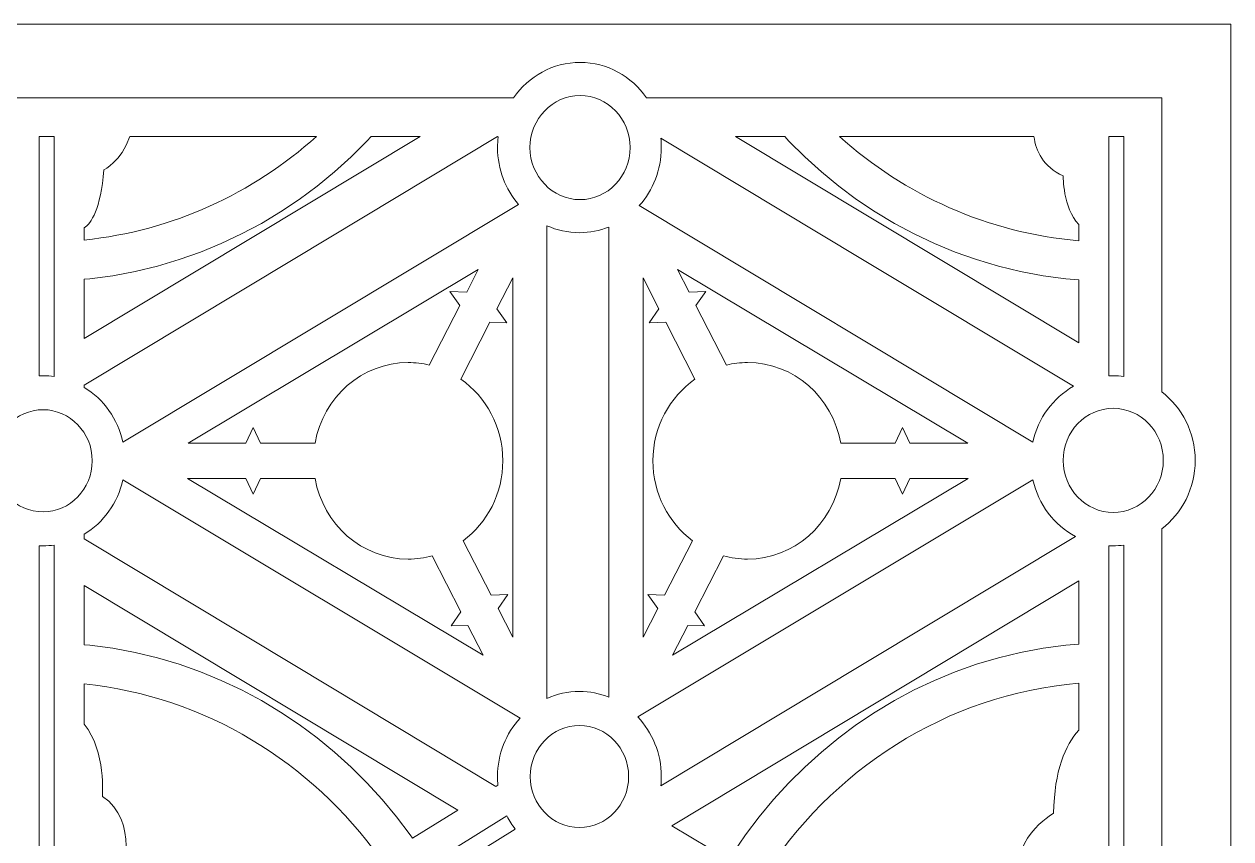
# Model space of a CAD drawing. Header units: centimetres. Extents: x 10.1 to 16.7, y -9.5 to 9.5.
# Drawn here: x 13.382 to 16.738, y 7.234 to 9.5 of the extents above; entities that cross this region are included whole.
import ezdxf

# ---------------------------------------------------------------- set-up
doc = ezdxf.new("R2010")
doc.units = ezdxf.units.CM
doc.header["$MEASUREMENT"] = 0
doc.layers.add('layer 1', color=7, linetype='Continuous')

msp = doc.modelspace()

# ---------------------------------------------------------------- linework, layer by layer
at = {"layer": 'layer 1', "color": 250, "lineweight": 9}
for points, knots in [([(10.14539, 9.49999), (10.14539, 9.49999), (16.7385, 9.49999), (16.7385, 9.49999), (16.7385, 9.49999), (16.7385, 9.49999), (16.7385, -9.50001), (16.7385, -9.50001), (16.7385, -9.50001), (16.7385, -9.50001), (10.14539, -9.50001), (10.14539, -9.50001), (10.14539, -9.50001), (10.14539, -9.50001), (10.14539, 9.49999), (10.14539, 9.49999)], [0, 0, 0, 0, 0.2, 0.2, 0.2, 0.2, 0.4, 0.4, 0.4, 0.4, 0.6, 0.6, 0.6, 0.6, 1, 1, 1, 1]), ([(14.74346, 9.29515), (14.78494, 9.35468), (14.85236, 9.39354), (14.92829, 9.39354), (14.92829, 9.39354), (15.00414, 9.39354), (15.07158, 9.35468), (15.11308, 9.29515)], [0, 0, 0, 0, 0.3333333, 0.3333333, 0.3333333, 0.3333333, 1, 1, 1, 1]), ([(15.06769, 9.15678), (15.06769, 9.07705), (15.00505, 9.01202), (14.92829, 9.01202), (14.92829, 9.01202), (14.85149, 9.01202), (14.78887, 9.07705), (14.78887, 9.15678), (14.78887, 9.15678), (14.78887, 9.23651), (14.85149, 9.30153), (14.92829, 9.30153), (14.92829, 9.30153), (15.00505, 9.30153), (15.06769, 9.23651), (15.06769, 9.15678)], [0, 0, 0, 0, 0.2, 0.2, 0.2, 0.2, 0.4, 0.4, 0.4, 0.4, 0.6, 0.6, 0.6, 0.6, 1, 1, 1, 1]), ([(15.11308, 9.29515), (15.11308, 9.29515), (16.54611, 9.29515), (16.54611, 9.29515), (16.54611, 9.29515), (16.54611, 9.29515), (16.54611, 8.47748), (16.54611, 8.47748)], [0, 0, 0, 0, 0.3333333, 0.3333333, 0.3333333, 0.3333333, 1, 1, 1, 1]), ([(13.42372, 8.52186), (13.42372, 8.52186), (13.42372, 9.18746), (13.42372, 9.18746), (13.42372, 9.18746), (13.42372, 9.18746), (13.46556, 9.18746), (13.46556, 9.18746), (13.46556, 9.18746), (13.46556, 9.18746), (13.46556, 8.51991), (13.46556, 8.51991)], [0, 0, 0, 0, 0.25, 0.25, 0.25, 0.25, 0.5, 0.5, 0.5, 0.5, 1, 1, 1, 1]), ([(14.34691, 9.18746), (14.34691, 9.18746), (14.33537, 9.17485), (14.33537, 9.17485), (14.33537, 9.17485), (14.33537, 9.17485), (14.29112, 9.13085), (14.29112, 9.13085), (14.29112, 9.13085), (14.29112, 9.13085), (14.24483, 9.0891), (14.24483, 9.0891), (14.24483, 9.0891), (14.24483, 9.0891), (14.1967, 9.04963), (14.1967, 9.04963), (14.1967, 9.04963), (14.1967, 9.04963), (14.14673, 9.01256), (14.14673, 9.01256), (14.14673, 9.01256), (14.14673, 9.01256), (14.09502, 8.97795), (14.09502, 8.97795), (14.09502, 8.97795), (14.09502, 8.97795), (14.04165, 8.94591), (14.04165, 8.94591), (14.04165, 8.94591), (14.04165, 8.94591), (13.98665, 8.91651), (13.98665, 8.91651), (13.98665, 8.91651), (13.98665, 8.91651), (13.93019, 8.88982), (13.93019, 8.88982), (13.93019, 8.88982), (13.93019, 8.88982), (13.87232, 8.86598), (13.87232, 8.86598), (13.87232, 8.86598), (13.87232, 8.86598), (13.81308, 8.84502), (13.81308, 8.84502), (13.81308, 8.84502), (13.81308, 8.84502), (13.75259, 8.82704), (13.75259, 8.82704), (13.75259, 8.82704), (13.75259, 8.82704), (13.69095, 8.81216), (13.69095, 8.81216), (13.69095, 8.81216), (13.69095, 8.81216), (13.6282, 8.80042), (13.6282, 8.80042), (13.6282, 8.80042), (13.6282, 8.80042), (13.56448, 8.79196), (13.56448, 8.79196), (13.56448, 8.79196), (13.56448, 8.79196), (13.54924, 8.79073), (13.54924, 8.79073), (13.54924, 8.79073), (13.54924, 8.79073), (13.54924, 8.62551), (13.54924, 8.62551), (13.54924, 8.62551), (13.54924, 8.62551), (14.48362, 9.18746), (14.48362, 9.18746), (14.48362, 9.18746), (14.48362, 9.18746), (14.34691, 9.18746), (14.34691, 9.18746)], [0, 0, 0, 0, 0.05, 0.05, 0.05, 0.05, 0.1, 0.1, 0.1, 0.1, 0.15, 0.15, 0.15, 0.15, 0.2, 0.2, 0.2, 0.2, 0.25, 0.25, 0.25, 0.25, 0.3, 0.3, 0.3, 0.3, 0.35, 0.35, 0.35, 0.35, 0.4, 0.4, 0.4, 0.4, 0.45, 0.45, 0.45, 0.45, 0.5, 0.5, 0.5, 0.5, 0.55, 0.55, 0.55, 0.55, 0.6, 0.6, 0.6, 0.6, 0.65, 0.65, 0.65, 0.65, 0.7, 0.7, 0.7, 0.7, 0.75, 0.75, 0.75, 0.75, 0.8, 0.8, 0.8, 0.8, 0.85, 0.85, 0.85, 0.85, 0.9, 0.9, 0.9, 0.9, 1, 1, 1, 1]), ([(13.54924, 8.93321), (13.56803, 8.94633), (13.59465, 8.98449), (13.60365, 9.09495), (13.60365, 9.09495), (13.60365, 9.09495), (13.65142, 9.11735), (13.67594, 9.18746)], [0, 0, 0, 0, 0.3333333, 0.3333333, 0.3333333, 0.3333333, 1, 1, 1, 1]), ([(14.70047, 9.18584), (14.70047, 9.18584), (14.69836, 9.18726), (14.69836, 9.18726), (14.69836, 9.18726), (14.69836, 9.18726), (14.13529, 8.84859), (14.13529, 8.84859), (14.13529, 8.84859), (14.13529, 8.84859), (13.54924, 8.49614), (13.54924, 8.49614), (13.54924, 8.49614), (13.54924, 8.49614), (13.54924, 8.48975), (13.54924, 8.48975)], [0, 0, 0, 0, 0.2, 0.2, 0.2, 0.2, 0.4, 0.4, 0.4, 0.4, 0.6, 0.6, 0.6, 0.6, 1, 1, 1, 1]), ([(14.75712, 8.99867), (14.72085, 9.0406), (14.69873, 9.09596), (14.69873, 9.15652), (14.69873, 9.15652), (14.69873, 9.16645), (14.69931, 9.17624), (14.70047, 9.18584)], [0, 0, 0, 0, 0.3333333, 0.3333333, 0.3333333, 0.3333333, 1, 1, 1, 1]), ([(15.15278, 9.18314), (15.15373, 9.1744), (15.15424, 9.16553), (15.15424, 9.15652), (15.15424, 9.15652), (15.15424, 9.0943), (15.13091, 9.03757), (15.09283, 8.99527)], [0, 0, 0, 0, 0.3333333, 0.3333333, 0.3333333, 0.3333333, 1, 1, 1, 1]), ([(16.30041, 8.49292), (16.30041, 8.49292), (15.70902, 8.84859), (15.70902, 8.84859), (15.70902, 8.84859), (15.70902, 8.84859), (15.15278, 9.18314), (15.15278, 9.18314)], [0, 0, 0, 0, 0.3333333, 0.3333333, 0.3333333, 0.3333333, 1, 1, 1, 1]), ([(16.31534, 8.78912), (16.31534, 8.78912), (16.27982, 8.79196), (16.27982, 8.79196), (16.27982, 8.79196), (16.27982, 8.79196), (16.21611, 8.80042), (16.21611, 8.80042), (16.21611, 8.80042), (16.21611, 8.80042), (16.15338, 8.81216), (16.15338, 8.81216), (16.15338, 8.81216), (16.15338, 8.81216), (16.09171, 8.82704), (16.09171, 8.82704), (16.09171, 8.82704), (16.09171, 8.82704), (16.03123, 8.84502), (16.03123, 8.84502), (16.03123, 8.84502), (16.03123, 8.84502), (15.97199, 8.86598), (15.97199, 8.86598), (15.97199, 8.86598), (15.97199, 8.86598), (15.91412, 8.88982), (15.91412, 8.88982), (15.91412, 8.88982), (15.91412, 8.88982), (15.85766, 8.91651), (15.85766, 8.91651), (15.85766, 8.91651), (15.85766, 8.91651), (15.80265, 8.94591), (15.80265, 8.94591), (15.80265, 8.94591), (15.80265, 8.94591), (15.74928, 8.97795), (15.74928, 8.97795), (15.74928, 8.97795), (15.74928, 8.97795), (15.69758, 9.01256), (15.69758, 9.01256), (15.69758, 9.01256), (15.69758, 9.01256), (15.64761, 9.04963), (15.64761, 9.04963), (15.64761, 9.04963), (15.64761, 9.04963), (15.59947, 9.0891), (15.59947, 9.0891), (15.59947, 9.0891), (15.59947, 9.0891), (15.55319, 9.13085), (15.55319, 9.13085), (15.55319, 9.13085), (15.55319, 9.13085), (15.50893, 9.17485), (15.50893, 9.17485), (15.50893, 9.17485), (15.50893, 9.17485), (15.4974, 9.18746), (15.4974, 9.18746), (15.4974, 9.18746), (15.4974, 9.18746), (15.36069, 9.18746), (15.36069, 9.18746), (15.36069, 9.18746), (15.36069, 9.18746), (16.31534, 8.61331), (16.31534, 8.61331), (16.31534, 8.61331), (16.31534, 8.61331), (16.31534, 8.78912), (16.31534, 8.78912)], [0, 0, 0, 0, 0.05, 0.05, 0.05, 0.05, 0.1, 0.1, 0.1, 0.1, 0.15, 0.15, 0.15, 0.15, 0.2, 0.2, 0.2, 0.2, 0.25, 0.25, 0.25, 0.25, 0.3, 0.3, 0.3, 0.3, 0.35, 0.35, 0.35, 0.35, 0.4, 0.4, 0.4, 0.4, 0.45, 0.45, 0.45, 0.45, 0.5, 0.5, 0.5, 0.5, 0.55, 0.55, 0.55, 0.55, 0.6, 0.6, 0.6, 0.6, 0.65, 0.65, 0.65, 0.65, 0.7, 0.7, 0.7, 0.7, 0.75, 0.75, 0.75, 0.75, 0.8, 0.8, 0.8, 0.8, 0.85, 0.85, 0.85, 0.85, 0.9, 0.9, 0.9, 0.9, 1, 1, 1, 1]), ([(16.19072, 9.18746), (16.19603, 9.14712), (16.21642, 9.10398), (16.27217, 9.07789), (16.27217, 9.07789), (16.27217, 9.07789), (16.27083, 8.98957), (16.31534, 8.94253)], [0, 0, 0, 0, 0.3333333, 0.3333333, 0.3333333, 0.3333333, 1, 1, 1, 1]), ([(16.39905, 8.52186), (16.39905, 8.52186), (16.39905, 9.18746), (16.39905, 9.18746), (16.39905, 9.18746), (16.39905, 9.18746), (16.44089, 9.18746), (16.44089, 9.18746), (16.44089, 9.18746), (16.44089, 9.18746), (16.44089, 8.51991), (16.44089, 8.51991)], [0, 0, 0, 0, 0.25, 0.25, 0.25, 0.25, 0.5, 0.5, 0.5, 0.5, 1, 1, 1, 1]), ([(15.00825, 8.93583), (14.98283, 8.92563), (14.95528, 8.92002), (14.92648, 8.92002), (14.92648, 8.92002), (14.89437, 8.92002), (14.86377, 8.92699), (14.83605, 8.93952)], [0, 0, 0, 0, 0.3333333, 0.3333333, 0.3333333, 0.3333333, 1, 1, 1, 1]), ([(13.83779, 8.33492), (13.83779, 8.33492), (14.64524, 8.81798), (14.64524, 8.81798), (14.64524, 8.81798), (14.64524, 8.81798), (14.61296, 8.75504), (14.61296, 8.75504), (14.61296, 8.75504), (14.61296, 8.75504), (14.5664, 8.75661), (14.5664, 8.75661), (14.5664, 8.75661), (14.5664, 8.75661), (14.59371, 8.71739), (14.59371, 8.71739), (14.59371, 8.71739), (14.59371, 8.71739), (14.50892, 8.55204), (14.50892, 8.55204)], [0, 0, 0, 0, 0.1666667, 0.1666667, 0.1666667, 0.1666667, 0.3333333, 0.3333333, 0.3333333, 0.3333333, 0.5, 0.5, 0.5, 0.5, 0.6666667, 0.6666667, 0.6666667, 0.6666667, 1, 1, 1, 1]), ([(14.59643, 8.51261), (14.59643, 8.51261), (14.67763, 8.67099), (14.67763, 8.67099), (14.67763, 8.67099), (14.67763, 8.67099), (14.7242, 8.6694), (14.7242, 8.6694), (14.7242, 8.6694), (14.7242, 8.6694), (14.69692, 8.70864), (14.69692, 8.70864), (14.69692, 8.70864), (14.69692, 8.70864), (14.74095, 8.79456), (14.74095, 8.79456)], [0, 0, 0, 0, 0.2, 0.2, 0.2, 0.2, 0.4, 0.4, 0.4, 0.4, 0.6, 0.6, 0.6, 0.6, 1, 1, 1, 1]), ([(14.74095, 8.79456), (14.74095, 8.79456), (14.74095, 7.79483), (14.74095, 7.79483), (14.74095, 7.79483), (14.74095, 7.79483), (14.70019, 7.87442), (14.70019, 7.87442), (14.70019, 7.87442), (14.70019, 7.87442), (14.72746, 7.91366), (14.72746, 7.91366), (14.72746, 7.91366), (14.72746, 7.91366), (14.68087, 7.91207), (14.68087, 7.91207), (14.68087, 7.91207), (14.68087, 7.91207), (14.60331, 8.06343), (14.60331, 8.06343)], [0, 0, 0, 0, 0.1666667, 0.1666667, 0.1666667, 0.1666667, 0.3333333, 0.3333333, 0.3333333, 0.3333333, 0.5, 0.5, 0.5, 0.5, 0.6666667, 0.6666667, 0.6666667, 0.6666667, 1, 1, 1, 1]), ([(15.10335, 8.79456), (15.10335, 8.79456), (15.10335, 7.79483), (15.10335, 7.79483), (15.10335, 7.79483), (15.10335, 7.79483), (15.14414, 7.87442), (15.14414, 7.87442), (15.14414, 7.87442), (15.14414, 7.87442), (15.11684, 7.91366), (15.11684, 7.91366), (15.11684, 7.91366), (15.11684, 7.91366), (15.16344, 7.91207), (15.16344, 7.91207), (15.16344, 7.91207), (15.16344, 7.91207), (15.24102, 8.06343), (15.24102, 8.06343)], [0, 0, 0, 0, 0.1666667, 0.1666667, 0.1666667, 0.1666667, 0.3333333, 0.3333333, 0.3333333, 0.3333333, 0.5, 0.5, 0.5, 0.5, 0.6666667, 0.6666667, 0.6666667, 0.6666667, 1, 1, 1, 1]), ([(15.24788, 8.51261), (15.24788, 8.51261), (15.1667, 8.67099), (15.1667, 8.67099), (15.1667, 8.67099), (15.1667, 8.67099), (15.12011, 8.6694), (15.12011, 8.6694), (15.12011, 8.6694), (15.12011, 8.6694), (15.14738, 8.70864), (15.14738, 8.70864), (15.14738, 8.70864), (15.14738, 8.70864), (15.10335, 8.79456), (15.10335, 8.79456)], [0, 0, 0, 0, 0.2, 0.2, 0.2, 0.2, 0.4, 0.4, 0.4, 0.4, 0.6, 0.6, 0.6, 0.6, 1, 1, 1, 1]), ([(16.00651, 8.33492), (16.00651, 8.33492), (15.19907, 8.81798), (15.19907, 8.81798), (15.19907, 8.81798), (15.19907, 8.81798), (15.23135, 8.75504), (15.23135, 8.75504), (15.23135, 8.75504), (15.23135, 8.75504), (15.27791, 8.75661), (15.27791, 8.75661), (15.27791, 8.75661), (15.27791, 8.75661), (15.25063, 8.71739), (15.25063, 8.71739), (15.25063, 8.71739), (15.25063, 8.71739), (15.33538, 8.55204), (15.33538, 8.55204)], [0, 0, 0, 0, 0.1666667, 0.1666667, 0.1666667, 0.1666667, 0.3333333, 0.3333333, 0.3333333, 0.3333333, 0.5, 0.5, 0.5, 0.5, 0.6666667, 0.6666667, 0.6666667, 0.6666667, 1, 1, 1, 1]), ([(14.50892, 8.55204), (14.48997, 8.55655), (14.47029, 8.55894), (14.4501, 8.55894), (14.4501, 8.55894), (14.32132, 8.55894), (14.21362, 8.46207), (14.19113, 8.33492)], [0, 0, 0, 0, 0.3333333, 0.3333333, 0.3333333, 0.3333333, 1, 1, 1, 1]), ([(15.33538, 8.55204), (15.35433, 8.55655), (15.37402, 8.55894), (15.39421, 8.55894), (15.39421, 8.55894), (15.52299, 8.55894), (15.63068, 8.46207), (15.65318, 8.33492)], [0, 0, 0, 0, 0.3333333, 0.3333333, 0.3333333, 0.3333333, 1, 1, 1, 1]), ([(13.46556, 8.51991), (13.45538, 8.52136), (13.44503, 8.52213), (13.43449, 8.52213), (13.43449, 8.52213), (13.43086, 8.52213), (13.42726, 8.52203), (13.42372, 8.52186)], [0, 0, 0, 0, 0.3333333, 0.3333333, 0.3333333, 0.3333333, 1, 1, 1, 1]), ([(14.60331, 8.06343), (14.66987, 8.11313), (14.71338, 8.19423), (14.71338, 8.28556), (14.71338, 8.28556), (14.71338, 8.37997), (14.66689, 8.46346), (14.59643, 8.51261)], [0, 0, 0, 0, 0.3333333, 0.3333333, 0.3333333, 0.3333333, 1, 1, 1, 1]), ([(15.24102, 8.06343), (15.17443, 8.11313), (15.13093, 8.19423), (15.13093, 8.28556), (15.13093, 8.28556), (15.13093, 8.37997), (15.17744, 8.46346), (15.24788, 8.51261)], [0, 0, 0, 0, 0.3333333, 0.3333333, 0.3333333, 0.3333333, 1, 1, 1, 1]), ([(16.44089, 8.51991), (16.43074, 8.52136), (16.42036, 8.52213), (16.40984, 8.52213), (16.40984, 8.52213), (16.40622, 8.52213), (16.40262, 8.52203), (16.39905, 8.52186)], [0, 0, 0, 0, 0.3333333, 0.3333333, 0.3333333, 0.3333333, 1, 1, 1, 1]), ([(16.54611, 8.47748), (16.60252, 8.4343), (16.63924, 8.36488), (16.63924, 8.28682), (16.63924, 8.28682), (16.63924, 8.20876), (16.60252, 8.13933), (16.54611, 8.09615)], [0, 0, 0, 0, 0.3333333, 0.3333333, 0.3333333, 0.3333333, 1, 1, 1, 1]), ([(13.57128, 8.28562), (13.57128, 8.20738), (13.50982, 8.14358), (13.43449, 8.14358), (13.43449, 8.14358), (13.35913, 8.14358), (13.29769, 8.20738), (13.29769, 8.28562), (13.29769, 8.28562), (13.29769, 8.36386), (13.35913, 8.42768), (13.43449, 8.42768), (13.43449, 8.42768), (13.50982, 8.42768), (13.57128, 8.36386), (13.57128, 8.28562)], [0, 0, 0, 0, 0.2, 0.2, 0.2, 0.2, 0.4, 0.4, 0.4, 0.4, 0.6, 0.6, 0.6, 0.6, 1, 1, 1, 1]), ([(16.55063, 8.28682), (16.55063, 8.20709), (16.48802, 8.14207), (16.41122, 8.14207), (16.41122, 8.14207), (16.33443, 8.14207), (16.27181, 8.20709), (16.27181, 8.28682), (16.27181, 8.28682), (16.27181, 8.36654), (16.33443, 8.43158), (16.41122, 8.43158), (16.41122, 8.43158), (16.48802, 8.43158), (16.55063, 8.36654), (16.55063, 8.28682)], [0, 0, 0, 0, 0.2, 0.2, 0.2, 0.2, 0.4, 0.4, 0.4, 0.4, 0.6, 0.6, 0.6, 0.6, 1, 1, 1, 1]), ([(14.19113, 8.33492), (14.19113, 8.33492), (14.03968, 8.33492), (14.03968, 8.33492), (14.03968, 8.33492), (14.03968, 8.33492), (14.01916, 8.37836), (14.01916, 8.37836), (14.01916, 8.37836), (14.01916, 8.37836), (13.99866, 8.33492), (13.99866, 8.33492), (13.99866, 8.33492), (13.99866, 8.33492), (13.83779, 8.33492), (13.83779, 8.33492)], [0, 0, 0, 0, 0.2, 0.2, 0.2, 0.2, 0.4, 0.4, 0.4, 0.4, 0.6, 0.6, 0.6, 0.6, 1, 1, 1, 1]), ([(15.65318, 8.33492), (15.65318, 8.33492), (15.80462, 8.33492), (15.80462, 8.33492), (15.80462, 8.33492), (15.80462, 8.33492), (15.82515, 8.37836), (15.82515, 8.37836), (15.82515, 8.37836), (15.82515, 8.37836), (15.84567, 8.33492), (15.84567, 8.33492), (15.84567, 8.33492), (15.84567, 8.33492), (16.00651, 8.33492), (16.00651, 8.33492)], [0, 0, 0, 0, 0.2, 0.2, 0.2, 0.2, 0.4, 0.4, 0.4, 0.4, 0.6, 0.6, 0.6, 0.6, 1, 1, 1, 1]), ([(14.65882, 7.74491), (14.65882, 7.74491), (13.83616, 8.23618), (13.83616, 8.23618), (13.83616, 8.23618), (13.83616, 8.23618), (13.99866, 8.23618), (13.99866, 8.23618), (13.99866, 8.23618), (13.99866, 8.23618), (14.01916, 8.19274), (14.01916, 8.19274), (14.01916, 8.19274), (14.01916, 8.19274), (14.03968, 8.23618), (14.03968, 8.23618), (14.03968, 8.23618), (14.03968, 8.23618), (14.19113, 8.23618), (14.19113, 8.23618)], [0, 0, 0, 0, 0.1666667, 0.1666667, 0.1666667, 0.1666667, 0.3333333, 0.3333333, 0.3333333, 0.3333333, 0.5, 0.5, 0.5, 0.5, 0.6666667, 0.6666667, 0.6666667, 0.6666667, 1, 1, 1, 1]), ([(14.19113, 8.23618), (14.21362, 8.10903), (14.32132, 8.01216), (14.4501, 8.01216), (14.4501, 8.01216), (14.47327, 8.01216), (14.49576, 8.01531), (14.51719, 8.02121)], [0, 0, 0, 0, 0.3333333, 0.3333333, 0.3333333, 0.3333333, 1, 1, 1, 1]), ([(15.18548, 7.74491), (15.18548, 7.74491), (16.00818, 8.23618), (16.00818, 8.23618), (16.00818, 8.23618), (16.00818, 8.23618), (15.84567, 8.23618), (15.84567, 8.23618), (15.84567, 8.23618), (15.84567, 8.23618), (15.82515, 8.19274), (15.82515, 8.19274), (15.82515, 8.19274), (15.82515, 8.19274), (15.80462, 8.23618), (15.80462, 8.23618), (15.80462, 8.23618), (15.80462, 8.23618), (15.65318, 8.23618), (15.65318, 8.23618)], [0, 0, 0, 0, 0.1666667, 0.1666667, 0.1666667, 0.1666667, 0.3333333, 0.3333333, 0.3333333, 0.3333333, 0.5, 0.5, 0.5, 0.5, 0.6666667, 0.6666667, 0.6666667, 0.6666667, 1, 1, 1, 1]), ([(15.65318, 8.23618), (15.63068, 8.10903), (15.52299, 8.01216), (15.39421, 8.01216), (15.39421, 8.01216), (15.37104, 8.01216), (15.34854, 8.01531), (15.32712, 8.02121)], [0, 0, 0, 0, 0.3333333, 0.3333333, 0.3333333, 0.3333333, 1, 1, 1, 1]), ([(13.54924, 8.0815), (13.54924, 8.0815), (13.54924, 8.06867), (13.54924, 8.06867), (13.54924, 8.06867), (13.54924, 8.06867), (14.13529, 7.71622), (14.13529, 7.71622), (14.13529, 7.71622), (14.13529, 7.71622), (14.69417, 7.38009), (14.69417, 7.38009), (14.69417, 7.38009), (14.69417, 7.38009), (14.6999, 7.38344), (14.6999, 7.38344)], [0, 0, 0, 0, 0.2, 0.2, 0.2, 0.2, 0.4, 0.4, 0.4, 0.4, 0.6, 0.6, 0.6, 0.6, 1, 1, 1, 1]), ([(15.15287, 7.3817), (15.15287, 7.3817), (15.70902, 7.71622), (15.70902, 7.71622), (15.70902, 7.71622), (15.70902, 7.71622), (16.30597, 8.07524), (16.30597, 8.07524)], [0, 0, 0, 0, 0.3333333, 0.3333333, 0.3333333, 0.3333333, 1, 1, 1, 1]), ([(13.46556, 8.05135), (13.45538, 8.04989), (13.44503, 8.04913), (13.43449, 8.04913), (13.43449, 8.04913), (13.43086, 8.04913), (13.42726, 8.04922), (13.42372, 8.0494)], [0, 0, 0, 0, 0.3333333, 0.3333333, 0.3333333, 0.3333333, 1, 1, 1, 1]), ([(16.44089, 8.05135), (16.43074, 8.04989), (16.42036, 8.04913), (16.40984, 8.04913), (16.40984, 8.04913), (16.40622, 8.04913), (16.40262, 8.04922), (16.39905, 8.0494)], [0, 0, 0, 0, 0.3333333, 0.3333333, 0.3333333, 0.3333333, 1, 1, 1, 1]), ([(14.51719, 8.02121), (14.51719, 8.02121), (14.59694, 7.8657), (14.59694, 7.8657), (14.59694, 7.8657), (14.59694, 7.8657), (14.56963, 7.82644), (14.56963, 7.82644), (14.56963, 7.82644), (14.56963, 7.82644), (14.61622, 7.82803), (14.61622, 7.82803), (14.61622, 7.82803), (14.61622, 7.82803), (14.65882, 7.74491), (14.65882, 7.74491)], [0, 0, 0, 0, 0.2, 0.2, 0.2, 0.2, 0.4, 0.4, 0.4, 0.4, 0.6, 0.6, 0.6, 0.6, 1, 1, 1, 1]), ([(15.32712, 8.02121), (15.32712, 8.02121), (15.24737, 7.8657), (15.24737, 7.8657), (15.24737, 7.8657), (15.24737, 7.8657), (15.27468, 7.82644), (15.27468, 7.82644), (15.27468, 7.82644), (15.27468, 7.82644), (15.22808, 7.82803), (15.22808, 7.82803), (15.22808, 7.82803), (15.22808, 7.82803), (15.18548, 7.74491), (15.18548, 7.74491)], [0, 0, 0, 0, 0.2, 0.2, 0.2, 0.2, 0.4, 0.4, 0.4, 0.4, 0.6, 0.6, 0.6, 0.6, 1, 1, 1, 1]), ([(13.54924, 7.77407), (13.54924, 7.77407), (13.56448, 7.77285), (13.56448, 7.77285), (13.56448, 7.77285), (13.56448, 7.77285), (13.6282, 7.76438), (13.6282, 7.76438), (13.6282, 7.76438), (13.6282, 7.76438), (13.69093, 7.75265), (13.69093, 7.75265), (13.69093, 7.75265), (13.69093, 7.75265), (13.75259, 7.73775), (13.75259, 7.73775), (13.75259, 7.73775), (13.75259, 7.73775), (13.81308, 7.71979), (13.81308, 7.71979), (13.81308, 7.71979), (13.81308, 7.71979), (13.87232, 7.69883), (13.87232, 7.69883), (13.87232, 7.69883), (13.87232, 7.69883), (13.93019, 7.67498), (13.93019, 7.67498), (13.93019, 7.67498), (13.93019, 7.67498), (13.98665, 7.64831), (13.98665, 7.64831), (13.98665, 7.64831), (13.98665, 7.64831), (14.04165, 7.6189), (14.04165, 7.6189), (14.04165, 7.6189), (14.04165, 7.6189), (14.09502, 7.58685), (14.09502, 7.58685), (14.09502, 7.58685), (14.09502, 7.58685), (14.14673, 7.55225), (14.14673, 7.55225), (14.14673, 7.55225), (14.14673, 7.55225), (14.1967, 7.51518), (14.1967, 7.51518), (14.1967, 7.51518), (14.1967, 7.51518), (14.24483, 7.47571), (14.24483, 7.47571), (14.24483, 7.47571), (14.24483, 7.47571), (14.29112, 7.43395), (14.29112, 7.43395), (14.29112, 7.43395), (14.29112, 7.43395), (14.33537, 7.38996), (14.33537, 7.38996), (14.33537, 7.38996), (14.33537, 7.38996), (14.37758, 7.34382), (14.37758, 7.34382), (14.37758, 7.34382), (14.37758, 7.34382), (14.41765, 7.29564), (14.41765, 7.29564), (14.41765, 7.29564), (14.41765, 7.29564), (14.45553, 7.24548), (14.45553, 7.24548), (14.45553, 7.24548), (14.45553, 7.24548), (14.46219, 7.23573), (14.46219, 7.23573), (14.46219, 7.23573), (14.46219, 7.23573), (14.58844, 7.31429), (14.58844, 7.31429), (14.58844, 7.31429), (14.58844, 7.31429), (13.54924, 7.93929), (13.54924, 7.93929), (13.54924, 7.93929), (13.54924, 7.93929), (13.54924, 7.77407), (13.54924, 7.77407)], [0, 0, 0, 0, 0.0434783, 0.0434783, 0.0434783, 0.0434783, 0.0869565, 0.0869565, 0.0869565, 0.0869565, 0.1304348, 0.1304348, 0.1304348, 0.1304348, 0.173913, 0.173913, 0.173913, 0.173913, 0.2173913, 0.2173913, 0.2173913, 0.2173913, 0.2608696, 0.2608696, 0.2608696, 0.2608696, 0.3043478, 0.3043478, 0.3043478, 0.3043478, 0.3478261, 0.3478261, 0.3478261, 0.3478261, 0.3913043, 0.3913043, 0.3913043, 0.3913043, 0.4347826, 0.4347826, 0.4347826, 0.4347826, 0.4782609, 0.4782609, 0.4782609, 0.4782609, 0.5217391, 0.5217391, 0.5217391, 0.5217391, 0.5652174, 0.5652174, 0.5652174, 0.5652174, 0.6086957, 0.6086957, 0.6086957, 0.6086957, 0.6521739, 0.6521739, 0.6521739, 0.6521739, 0.6956522, 0.6956522, 0.6956522, 0.6956522, 0.7391304, 0.7391304, 0.7391304, 0.7391304, 0.7826087, 0.7826087, 0.7826087, 0.7826087, 0.826087, 0.826087, 0.826087, 0.826087, 0.8695652, 0.8695652, 0.8695652, 0.8695652, 0.9130435, 0.9130435, 0.9130435, 0.9130435, 1, 1, 1, 1]), ([(15.34216, 7.17549), (15.34216, 7.17549), (15.35321, 7.19342), (15.35321, 7.19342), (15.35321, 7.19342), (15.35321, 7.19342), (15.38878, 7.24548), (15.38878, 7.24548), (15.38878, 7.24548), (15.38878, 7.24548), (15.42666, 7.29564), (15.42666, 7.29564), (15.42666, 7.29564), (15.42666, 7.29564), (15.46673, 7.34382), (15.46673, 7.34382), (15.46673, 7.34382), (15.46673, 7.34382), (15.50893, 7.38996), (15.50893, 7.38996), (15.50893, 7.38996), (15.50893, 7.38996), (15.55319, 7.43395), (15.55319, 7.43395), (15.55319, 7.43395), (15.55319, 7.43395), (15.59947, 7.47571), (15.59947, 7.47571), (15.59947, 7.47571), (15.59947, 7.47571), (15.64761, 7.51518), (15.64761, 7.51518), (15.64761, 7.51518), (15.64761, 7.51518), (15.69758, 7.55225), (15.69758, 7.55225), (15.69758, 7.55225), (15.69758, 7.55225), (15.74928, 7.58685), (15.74928, 7.58685), (15.74928, 7.58685), (15.74928, 7.58685), (15.80265, 7.6189), (15.80265, 7.6189), (15.80265, 7.6189), (15.80265, 7.6189), (15.85766, 7.64831), (15.85766, 7.64831), (15.85766, 7.64831), (15.85766, 7.64831), (15.91412, 7.67498), (15.91412, 7.67498), (15.91412, 7.67498), (15.91412, 7.67498), (15.97199, 7.69883), (15.97199, 7.69883), (15.97199, 7.69883), (15.97199, 7.69883), (16.03123, 7.71979), (16.03123, 7.71979), (16.03123, 7.71979), (16.03123, 7.71979), (16.09171, 7.73775), (16.09171, 7.73775), (16.09171, 7.73775), (16.09171, 7.73775), (16.15338, 7.75265), (16.15338, 7.75265), (16.15338, 7.75265), (16.15338, 7.75265), (16.21611, 7.76438), (16.21611, 7.76438), (16.21611, 7.76438), (16.21611, 7.76438), (16.27982, 7.77285), (16.27982, 7.77285), (16.27982, 7.77285), (16.27982, 7.77285), (16.31534, 7.77569), (16.31534, 7.77569), (16.31534, 7.77569), (16.31534, 7.77569), (16.31534, 7.95149), (16.31534, 7.95149), (16.31534, 7.95149), (16.31534, 7.95149), (15.18348, 7.27076), (15.18348, 7.27076), (15.18348, 7.27076), (15.18348, 7.27076), (15.34216, 7.17549), (15.34216, 7.17549)], [0, 0, 0, 0, 0.0416667, 0.0416667, 0.0416667, 0.0416667, 0.0833333, 0.0833333, 0.0833333, 0.0833333, 0.125, 0.125, 0.125, 0.125, 0.1666667, 0.1666667, 0.1666667, 0.1666667, 0.2083333, 0.2083333, 0.2083333, 0.2083333, 0.25, 0.25, 0.25, 0.25, 0.2916667, 0.2916667, 0.2916667, 0.2916667, 0.3333333, 0.3333333, 0.3333333, 0.3333333, 0.375, 0.375, 0.375, 0.375, 0.4166667, 0.4166667, 0.4166667, 0.4166667, 0.4583333, 0.4583333, 0.4583333, 0.4583333, 0.5, 0.5, 0.5, 0.5, 0.5416667, 0.5416667, 0.5416667, 0.5416667, 0.5833333, 0.5833333, 0.5833333, 0.5833333, 0.625, 0.625, 0.625, 0.625, 0.6666667, 0.6666667, 0.6666667, 0.6666667, 0.7083333, 0.7083333, 0.7083333, 0.7083333, 0.75, 0.75, 0.75, 0.75, 0.7916667, 0.7916667, 0.7916667, 0.7916667, 0.8333333, 0.8333333, 0.8333333, 0.8333333, 0.875, 0.875, 0.875, 0.875, 0.9166667, 0.9166667, 0.9166667, 0.9166667, 1, 1, 1, 1]), ([(14.83605, 7.62462), (14.86381, 7.63716), (14.89437, 7.64413), (14.92648, 7.64413), (14.92648, 7.64413), (14.95528, 7.64413), (14.98283, 7.63853), (15.00825, 7.62831)], [0, 0, 0, 0, 0.3333333, 0.3333333, 0.3333333, 0.3333333, 1, 1, 1, 1]), ([(14.29213, 7.12992), (14.09244, 7.161), (14.06091, 7.04784), (14.06091, 7.04784), (14.06091, 7.04784), (13.92066, 7.08632), (13.88357, 6.98463), (13.88357, 6.98463), (13.88357, 6.98463), (13.69827, 7.02585), (13.75914, 6.84443), (13.75914, 6.84443), (13.75914, 6.84443), (13.78296, 6.79221), (13.68235, 6.79495), (13.68235, 6.79495), (13.68235, 6.79495), (13.65671, 6.79912), (13.63792, 6.79575), (13.62409, 6.789), (13.62409, 6.789), (13.62555, 6.81461), (13.61954, 6.83737), (13.6016, 6.85356), (13.6016, 6.85356), (13.6016, 6.85356), (13.55011, 6.90685), (13.66754, 6.9303), (13.66754, 6.9303), (13.66754, 6.9303), (13.77455, 7.00067), (13.65514, 7.12646), (13.65514, 7.12646), (13.65514, 7.12646), (13.70248, 7.28636), (13.59951, 7.35244), (13.59951, 7.35244), (13.59951, 7.35244), (13.60958, 7.47742), (13.54924, 7.55336)], [0, 0, 0, 0, 0.0909091, 0.0909091, 0.0909091, 0.0909091, 0.1818182, 0.1818182, 0.1818182, 0.1818182, 0.2727273, 0.2727273, 0.2727273, 0.2727273, 0.3636364, 0.3636364, 0.3636364, 0.3636364, 0.4545455, 0.4545455, 0.4545455, 0.4545455, 0.5454545, 0.5454545, 0.5454545, 0.5454545, 0.6363636, 0.6363636, 0.6363636, 0.6363636, 0.7272727, 0.7272727, 0.7272727, 0.7272727, 0.8181818, 0.8181818, 0.8181818, 0.8181818, 1, 1, 1, 1]), ([(14.6999, 7.38344), (14.69912, 7.39139), (14.69873, 7.39946), (14.69873, 7.40763), (14.69873, 7.40763), (14.69873, 7.47043), (14.72251, 7.52765), (14.7612, 7.57006)], [0, 0, 0, 0, 0.3333333, 0.3333333, 0.3333333, 0.3333333, 1, 1, 1, 1]), ([(15.08867, 7.5734), (15.12919, 7.53066), (15.15424, 7.47209), (15.15424, 7.40763), (15.15424, 7.40763), (15.15424, 7.39887), (15.15379, 7.39022), (15.15287, 7.3817)], [0, 0, 0, 0, 0.3333333, 0.3333333, 0.3333333, 0.3333333, 1, 1, 1, 1]), ([(15.06328, 7.40763), (15.06328, 7.32939), (15.00184, 7.26558), (14.92648, 7.26558), (14.92648, 7.26558), (14.85112, 7.26558), (14.78969, 7.32939), (14.78969, 7.40763), (14.78969, 7.40763), (14.78969, 7.48587), (14.85112, 7.54968), (14.92648, 7.54968), (14.92648, 7.54968), (15.00184, 7.54968), (15.06328, 7.48587), (15.06328, 7.40763)], [0, 0, 0, 0, 0.2, 0.2, 0.2, 0.2, 0.4, 0.4, 0.4, 0.4, 0.6, 0.6, 0.6, 0.6, 1, 1, 1, 1]), ([(16.31534, 7.53657), (16.27754, 7.49505), (16.2476, 7.42451), (16.24541, 7.30554), (16.24541, 7.30554), (16.24541, 7.30554), (16.10746, 7.22452), (16.161, 7.10727), (16.161, 7.10727), (16.161, 7.10727), (16.04979, 6.99214), (16.15892, 6.95803), (16.15892, 6.95803), (16.15892, 6.95803), (16.27423, 6.98146), (16.27013, 6.93244), (16.27013, 6.93244), (16.27013, 6.93244), (16.24335, 6.82159), (16.21249, 6.79173), (16.21249, 6.79173), (16.21249, 6.79173), (16.15894, 6.82796), (16.06216, 6.82371), (16.06216, 6.82371), (16.06216, 6.82371), (16.01686, 6.8429), (16.05393, 6.87488), (16.05393, 6.87488), (16.05393, 6.87488), (16.13628, 6.94097), (16.00657, 6.99), (16.00657, 6.99), (16.00657, 6.99), (15.96743, 7.02624), (15.89741, 6.98362), (15.89741, 6.98362), (15.89741, 6.98362), (15.80066, 7.10087), (15.74299, 7.02411), (15.74299, 7.02411), (15.74299, 7.02411), (15.60737, 7.16253), (15.52012, 7.06793)], [0, 0, 0, 0, 0.0833333, 0.0833333, 0.0833333, 0.0833333, 0.1666667, 0.1666667, 0.1666667, 0.1666667, 0.25, 0.25, 0.25, 0.25, 0.3333333, 0.3333333, 0.3333333, 0.3333333, 0.4166667, 0.4166667, 0.4166667, 0.4166667, 0.5, 0.5, 0.5, 0.5, 0.5833333, 0.5833333, 0.5833333, 0.5833333, 0.6666667, 0.6666667, 0.6666667, 0.6666667, 0.75, 0.75, 0.75, 0.75, 0.8333333, 0.8333333, 0.8333333, 0.8333333, 1, 1, 1, 1])]:
    msp.add_open_spline(points, degree=3, knots=knots, dxfattribs=at)
for points in [[(12.13634, 9.29515), (12.13634, 9.29515), (14.74346, 9.29515), (14.74346, 9.29515)], [(14.19479, 9.18746), (14.01739, 9.02898), (13.79421, 8.92469), (13.54924, 8.89964)], [(13.67594, 9.18746), (13.67594, 9.18746), (14.19479, 9.18746), (14.19479, 9.18746)], [(16.31534, 8.89775), (16.06247, 8.91898), (15.83184, 9.02461), (15.64955, 9.18746)], [(15.64955, 9.18746), (15.64955, 9.18746), (16.19072, 9.18746), (16.19072, 9.18746)], [(13.65671, 8.33744), (13.65671, 8.33744), (14.75712, 8.99867), (14.75712, 8.99867)], [(15.09283, 8.99527), (15.09283, 8.99527), (16.1876, 8.33744), (16.1876, 8.33744)], [(13.54924, 8.89964), (13.54924, 8.89964), (13.54924, 8.93321), (13.54924, 8.93321)], [(14.83605, 8.93952), (14.83605, 8.93952), (14.83605, 7.62462), (14.83605, 7.62462)], [(15.00825, 7.62831), (15.00825, 7.62831), (15.00825, 8.93583), (15.00825, 8.93583)], [(16.31534, 8.94253), (16.31534, 8.94253), (16.31534, 8.89775), (16.31534, 8.89775)], [(16.1876, 8.33744), (16.2021, 8.40435), (16.24403, 8.46066), (16.30041, 8.49292)], [(13.54924, 8.48975), (13.60294, 8.45707), (13.64267, 8.40223), (13.65671, 8.33744)], [(13.65648, 8.23268), (13.6422, 8.16841), (13.60261, 8.114), (13.54924, 8.0815)], [(14.7612, 7.57006), (14.7612, 7.57006), (13.65648, 8.23268), (13.65648, 8.23268)], [(16.18782, 8.23268), (16.18782, 8.23268), (15.08867, 7.5734), (15.08867, 7.5734)], [(16.30597, 8.07524), (16.24713, 8.10673), (16.20306, 8.16409), (16.18782, 8.23268)], [(16.54611, 8.09615), (16.54611, 8.09615), (16.54611, 6.6426), (16.54611, 6.6426)], [(13.42372, 8.0494), (13.42372, 8.0494), (13.42372, 6.68798), (13.42372, 6.68798)], [(13.46556, 6.68605), (13.46556, 6.68605), (13.46556, 8.05135), (13.46556, 8.05135)], [(16.39905, 8.0494), (16.39905, 8.0494), (16.39905, 6.68798), (16.39905, 6.68798)], [(16.44089, 6.68605), (16.44089, 6.68605), (16.44089, 8.05135), (16.44089, 8.05135)], [(13.54924, 7.66517), (13.88512, 7.63082), (14.1801, 7.4475), (14.37218, 7.17973)], [(13.54924, 7.55336), (13.54924, 7.55336), (13.54924, 7.66517), (13.54924, 7.66517)], [(15.43233, 7.12056), (15.62556, 7.4259), (15.94679, 7.6361), (16.31534, 7.66705)], [(16.31534, 7.66705), (16.31534, 7.66705), (16.31534, 7.53657), (16.31534, 7.53657)], [(14.72484, 7.29786), (14.72484, 7.29786), (13.60897, 6.60347), (13.60897, 6.60347)], [(14.74768, 7.2614), (14.73904, 7.27276), (14.7314, 7.28496), (14.72484, 7.29786)], [(13.63286, 6.56769), (13.63286, 6.56769), (14.74768, 7.2614), (14.74768, 7.2614)]]:
    msp.add_open_spline(points, degree=3, dxfattribs=at)

doc.saveas('drawing.dxf')
